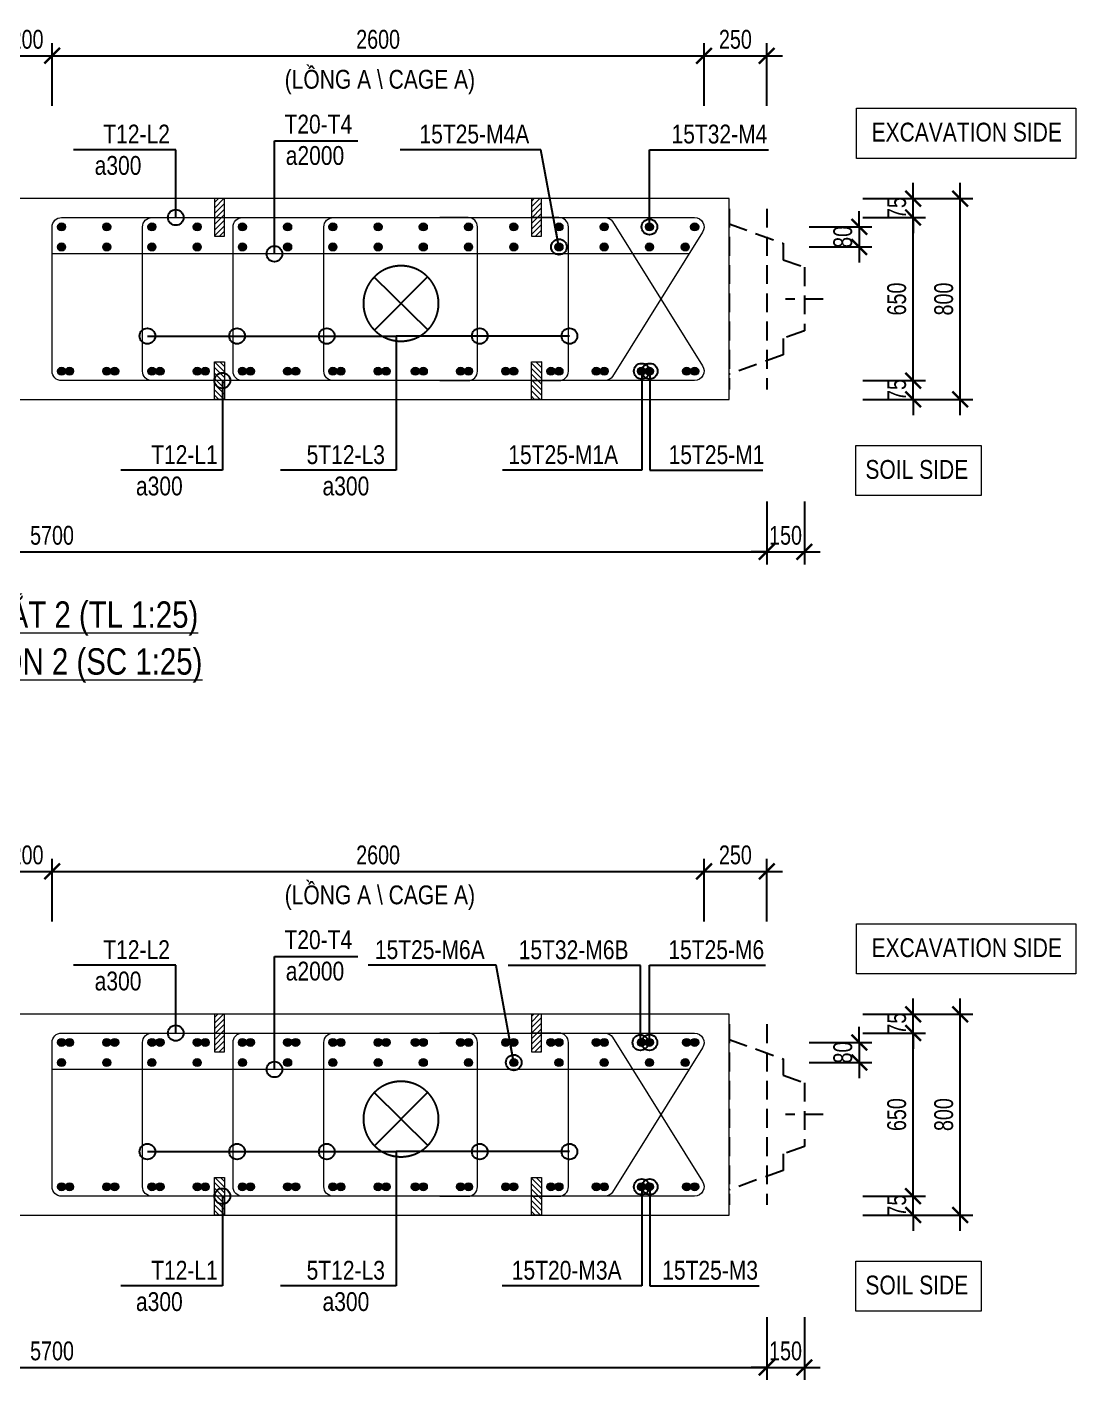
# Model space of a CAD drawing. Header units: millimetres. Extents: x 2746337 to 7547699, y -363432 to 15720.
# Drawn here: x 3677122 to 3693852, y -32744 to -11180 of the extents above; entities that cross this region are included whole.
import ezdxf
from ezdxf.enums import TextEntityAlignment as Align

# ---------------------------------------------------------------- set-up
doc = ezdxf.new("R2010")
doc.units = ezdxf.units.MM
doc.header["$LTSCALE"] = 1200
doc.header["$PDMODE"] = 3
doc.linetypes.add('CENTER', pattern=[2, 1.25, -0.25, 0.25, -0.25])
doc.linetypes.add('HIDDEN', pattern=[0.375, 0.25, -0.125])
for name, color, linetype, lineweight in [('5', 5, 'Continuous', 13), ('BOUND', 3, 'Continuous', 20), ('CWS', 8, 'HIDDEN', 9), ('ENOTE', 2, 'Continuous', 15), ('GRID', 74, 'CENTER', 15), ('K-THUOC', 1, 'Continuous', 18), ('LEADER', 8, 'Continuous', 9), ('MCT', 6, 'Continuous', 20), ('TEXTEN', 3, 'Continuous', 13), ('TEXTMA', 2, 'Continuous', 13), ('TEXTVN', 2, 'Continuous', 20), ('TIE', 4, 'Continuous', 13)]:
    doc.layers.add(name, color=color, linetype=linetype, lineweight=lineweight)
doc.layers.add('CDC.04.HIDDEN', color=8, linetype='HIDDEN')
doc.layers.add('MIE', color=5, linetype='HIDDEN')
doc.styles.add('DB_Arial', font='arial.ttf', dxfattribs={"width": 0.8})
doc.styles.add('SMTEXT', font='arial.ttf', dxfattribs={"width": 0.75})
doc.dimstyles.new('BSV25', dxfattribs={"dimtxt": 300, "dimasz": 250, "dimexe": 200, "dimexo": 0, "dimgap": 108, "dimtad": 1, "dimdec": 0, "dimlfac": 0.25, "dimdsep": 46, "dimtxsty": 'SMTEXT', "dimblk": 'ARCHTICK', "dimcen": 100, "dimdle": 250, "dimclrd": 256, "dimclre": 256, "dimclrt": 2, "dimadec": 0, "dimazin": 0, "dimtfac": 1, "dimtdec": 0, "dimtix": 1, "dimtmove": 2, "dimatfit": 3, "dimfxl": 800, "dimfxlon": 1, "dimtolj": 1, "dimtzin": 0, "dimarcsym": 0})

# ---------------------------------------------------------------- blocks, each defined once
blk = doc.blocks.new('cws800')
at = {"layer": 'CDC.04.HIDDEN'}
for p, q in [((-600, 1440), (-600, -1440)), ((0, 1440), (0, -1440))]:
    blk.add_line(p, q, dxfattribs=at)
for points in [[(0, 1200), (-860, 888), (-860, 627), (-1200, 507), (-1200, -507), (-860, -627), (-860, -888), (0, -1200)], [(-1500, 0), (-900, 0)]]:
    blk.add_lwpolyline(points, dxfattribs=at)
blk = doc.blocks.new('mct1')
at = {"lineweight": 9}
h = blk.add_hatch(color=256, dxfattribs=at)
h.dxf.hatch_style = 1
h.paths.add_polyline_path([(-16, 0, 1), (16, 0, 1)])
blk.add_circle((0, 0), 16, dxfattribs=at)
blk = doc.blocks.new('_ArchTick')
at = {"color": 0, "linetype": 'ByBlock', "const_width": 0.15}
blk.add_lwpolyline([(-0.5, -0.5), (0.5, 0.5)], dxfattribs=at)
blk = doc.blocks.new('*D2589')
at = {"layer": 'Defpoints', "color": 0, "transparency": 16777216}
for p in [(3688320, -13915), (3692005, -13915), (3688320, -17115)]:
    blk.add_point(p, dxfattribs=at)
at = {"layer": 'K-THUOC', "lineweight": -2, "transparency": 16777216}
for p, q in [((3692005, -17365), (3692005, -13665)), ((3691205, -13915), (3692205, -13915)), ((3691205, -17115), (3692205, -17115))]:
    blk.add_line(p, q, dxfattribs=at)
at = {"layer": 'K-THUOC', "lineweight": -2, "transparency": 16777216, "xscale": 250, "yscale": 250, "zscale": 250}
for p, rotation in [((3692005, -13915), 90), ((3692005, -17115), 270)]:
    blk.add_blockref('_ArchTick', p, dxfattribs=dict(at, rotation=rotation))
at = {"layer": 'K-THUOC', "color": 2, "transparency": 16777216, "insert": (3691744, -15515), "char_height": 300, "attachment_point": 5, "rotation": 90, "style": 'SMTEXT'}
blk.add_mtext('\\A1;800', dxfattribs=at)
blk = doc.blocks.new('*D2590')
at = {"layer": 'Defpoints', "color": 0, "transparency": 16777216}
for p in [(3688320, -16815), (3691255, -16815), (3688320, -17115)]:
    blk.add_point(p, dxfattribs=at)
at = {"layer": 'K-THUOC', "lineweight": -2, "transparency": 16777216}
for p, q in [((3691255, -16815), (3691255, -16565)), ((3690455, -16815), (3691455, -16815)), ((3691255, -17115), (3691255, -16815)), ((3690455, -17115), (3691455, -17115)), ((3691255, -17115), (3691255, -17365))]:
    blk.add_line(p, q, dxfattribs=at)
at = {"layer": 'K-THUOC', "lineweight": -2, "transparency": 16777216, "xscale": 250, "yscale": 250, "zscale": 250}
for p, rotation in [((3691255, -16815), 270), ((3691255, -17115), 90)]:
    blk.add_blockref('_ArchTick', p, dxfattribs=dict(at, rotation=rotation))
at = {"layer": 'K-THUOC', "color": 2, "transparency": 16777216, "insert": (3690994, -16965), "char_height": 300, "attachment_point": 5, "rotation": 90, "style": 'SMTEXT'}
blk.add_mtext('\\A1;75', dxfattribs=at)
blk = doc.blocks.new('*D2591')
at = {"layer": 'Defpoints', "color": 0, "transparency": 16777216}
for p in [(3688320, -14215), (3691255, -14215), (3688320, -16815)]:
    blk.add_point(p, dxfattribs=at)
at = {"layer": 'K-THUOC', "lineweight": -2, "transparency": 16777216}
for p, q in [((3691255, -17065), (3691255, -13965)), ((3690455, -14215), (3691455, -14215)), ((3690455, -16815), (3691455, -16815))]:
    blk.add_line(p, q, dxfattribs=at)
at = {"layer": 'K-THUOC', "lineweight": -2, "transparency": 16777216, "xscale": 250, "yscale": 250, "zscale": 250}
for p, rotation in [((3691255, -14215), 90), ((3691255, -16815), 270)]:
    blk.add_blockref('_ArchTick', p, dxfattribs=dict(at, rotation=rotation))
at = {"layer": 'K-THUOC', "color": 2, "transparency": 16777216, "insert": (3690994, -15515), "char_height": 300, "attachment_point": 5, "rotation": 90, "style": 'SMTEXT'}
blk.add_mtext('\\A1;650', dxfattribs=at)
blk = doc.blocks.new('*D2592')
at = {"layer": 'Defpoints', "color": 0, "transparency": 16777216}
for p in [(3688320, -13915), (3691255, -13915), (3688320, -14215)]:
    blk.add_point(p, dxfattribs=at)
at = {"layer": 'K-THUOC', "lineweight": -2, "transparency": 16777216}
for p, q in [((3691255, -13915), (3691255, -13665)), ((3690455, -13915), (3691455, -13915)), ((3691255, -14215), (3691255, -13915)), ((3690455, -14215), (3691455, -14215)), ((3691255, -14215), (3691255, -14465))]:
    blk.add_line(p, q, dxfattribs=at)
at = {"layer": 'K-THUOC', "lineweight": -2, "transparency": 16777216, "xscale": 250, "yscale": 250, "zscale": 250}
for p, rotation in [((3691255, -13915), 270), ((3691255, -14215), 90)]:
    blk.add_blockref('_ArchTick', p, dxfattribs=dict(at, rotation=rotation))
at = {"layer": 'K-THUOC', "color": 2, "transparency": 16777216, "insert": (3690994, -14065), "char_height": 300, "attachment_point": 5, "rotation": 90, "style": 'SMTEXT'}
blk.add_mtext('\\A1;75', dxfattribs=at)
blk = doc.blocks.new('sp')
at = {"layer": '5', "lineweight": 20}
h = blk.add_hatch(dxfattribs=at)
h.set_pattern_fill('ANSI31', color=256, scale=500)
h.set_pattern_definition([(45, (0, 0), (-44.194, 44.194), [])])
h.paths.add_polyline_path([(80, 300), (-80, 300), (-80, -300), (80, -300)])
blk.add_lwpolyline([(-80, -300), (80, -300), (80, 300), (-80, 300)], close=True, dxfattribs=at)
blk = doc.blocks.new('tremie')
at = {"layer": 'MIE', "color": 74, "ltscale": 1000}
for p, q in [((424, -424), (-424, 424)), ((424, 424), (-424, -424))]:
    blk.add_line(p, q, dxfattribs=at)
at = {"layer": 'MIE', "ltscale": 500}
blk.add_circle((0, 0), 600, dxfattribs=at)
blk = doc.blocks.new('*D2596')
at = {"layer": 'Defpoints', "color": 0, "transparency": 16777216}
for p in [(3677522, -11638), (3676722, -14365), (3677522, -14365)]:
    blk.add_point(p, dxfattribs=at)
at = {"layer": 'K-THUOC', "lineweight": -2, "transparency": 16777216}
for p, q in [((3676472, -11638), (3677772, -11638)), ((3676722, -12438), (3676722, -11438)), ((3677522, -12438), (3677522, -11438))]:
    blk.add_line(p, q, dxfattribs=at)
at = {"layer": 'K-THUOC', "lineweight": -2, "transparency": 16777216, "xscale": 250, "yscale": 250, "zscale": 250, "rotation": 180}
blk.add_blockref('_ArchTick', (3676722, -11638), dxfattribs=at)
at = {"layer": 'K-THUOC', "lineweight": -2, "transparency": 16777216, "xscale": 250, "yscale": 250, "zscale": 250}
blk.add_blockref('_ArchTick', (3677522, -11638), dxfattribs=at)
at = {"layer": 'K-THUOC', "color": 2, "transparency": 16777216, "insert": (3677122, -11377), "char_height": 300, "attachment_point": 5, "style": 'SMTEXT'}
blk.add_mtext('\\A1;200', dxfattribs=at)
blk = doc.blocks.new('*D2597')
at = {"layer": 'Defpoints', "color": 0, "transparency": 16777216}
for p in [(3687920, -11638), (3677522, -14365), (3687920, -14365)]:
    blk.add_point(p, dxfattribs=at)
at = {"layer": 'K-THUOC', "lineweight": -2, "transparency": 16777216}
for p, q in [((3677272, -11638), (3688170, -11638)), ((3677522, -12438), (3677522, -11438)), ((3687920, -12438), (3687920, -11438))]:
    blk.add_line(p, q, dxfattribs=at)
at = {"layer": 'K-THUOC', "lineweight": -2, "transparency": 16777216, "xscale": 250, "yscale": 250, "zscale": 250, "rotation": 180}
blk.add_blockref('_ArchTick', (3677522, -11638), dxfattribs=at)
at = {"layer": 'K-THUOC', "lineweight": -2, "transparency": 16777216, "xscale": 250, "yscale": 250, "zscale": 250}
blk.add_blockref('_ArchTick', (3687920, -11638), dxfattribs=at)
at = {"layer": 'K-THUOC', "color": 2, "transparency": 16777216, "insert": (3682721, -11377), "char_height": 300, "attachment_point": 5, "style": 'SMTEXT'}
blk.add_mtext('\\A1;2600', dxfattribs=at)
blk = doc.blocks.new('*D2598')
at = {"layer": 'Defpoints', "color": 0, "transparency": 16777216}
for p in [(3688920, -11638), (3688920, -14075), (3687920, -14365)]:
    blk.add_point(p, dxfattribs=at)
at = {"layer": 'K-THUOC', "lineweight": -2, "transparency": 16777216}
for p, q in [((3687670, -11638), (3689170, -11638)), ((3687920, -12438), (3687920, -11438)), ((3688920, -12438), (3688920, -11438))]:
    blk.add_line(p, q, dxfattribs=at)
at = {"layer": 'K-THUOC', "lineweight": -2, "transparency": 16777216, "xscale": 250, "yscale": 250, "zscale": 250, "rotation": 180}
blk.add_blockref('_ArchTick', (3687920, -11638), dxfattribs=at)
at = {"layer": 'K-THUOC', "lineweight": -2, "transparency": 16777216, "xscale": 250, "yscale": 250, "zscale": 250}
blk.add_blockref('_ArchTick', (3688920, -11638), dxfattribs=at)
at = {"layer": 'K-THUOC', "color": 2, "transparency": 16777216, "insert": (3688420, -11377), "char_height": 300, "attachment_point": 5, "style": 'SMTEXT'}
blk.add_mtext('\\A1;250', dxfattribs=at)
blk = doc.blocks.new('*D2599')
at = {"layer": 'Defpoints', "color": 0, "transparency": 16777216}
for p in [(3688920, -16956), (3666120, -19160), (3688920, -19544)]:
    blk.add_point(p, dxfattribs=at)
at = {"layer": 'K-THUOC', "lineweight": -2, "transparency": 16777216}
for p, q in [((3688920, -18744), (3688920, -19744)), ((3666120, -19160), (3666120, -19744)), ((3665870, -19544), (3689170, -19544))]:
    blk.add_line(p, q, dxfattribs=at)
at = {"layer": 'K-THUOC', "lineweight": -2, "transparency": 16777216, "xscale": 250, "yscale": 250, "zscale": 250, "rotation": 180}
blk.add_blockref('_ArchTick', (3666120, -19544), dxfattribs=at)
at = {"layer": 'K-THUOC', "lineweight": -2, "transparency": 16777216, "xscale": 250, "yscale": 250, "zscale": 250}
blk.add_blockref('_ArchTick', (3688920, -19544), dxfattribs=at)
at = {"layer": 'K-THUOC', "color": 2, "transparency": 16777216, "insert": (3677520, -19283), "char_height": 300, "attachment_point": 5, "style": 'SMTEXT'}
blk.add_mtext('\\A1;5700', dxfattribs=at)
blk = doc.blocks.new('*D2600')
at = {"layer": 'Defpoints', "color": 0, "transparency": 16777216}
for p in [(3689520, -16022), (3688920, -16956), (3689520, -19544)]:
    blk.add_point(p, dxfattribs=at)
at = {"layer": 'K-THUOC', "lineweight": -2, "transparency": 16777216}
for p, q in [((3688920, -18744), (3688920, -19744)), ((3689520, -18744), (3689520, -19744)), ((3688920, -19544), (3688670, -19544)), ((3688920, -19544), (3689520, -19544)), ((3689520, -19544), (3689770, -19544))]:
    blk.add_line(p, q, dxfattribs=at)
at = {"layer": 'K-THUOC', "lineweight": -2, "transparency": 16777216, "xscale": 250, "yscale": 250, "zscale": 250}
blk.add_blockref('_ArchTick', (3688920, -19544), dxfattribs=at)
at = {"layer": 'K-THUOC', "lineweight": -2, "transparency": 16777216, "xscale": 250, "yscale": 250, "zscale": 250, "rotation": 180}
blk.add_blockref('_ArchTick', (3689520, -19544), dxfattribs=at)
at = {"layer": 'K-THUOC', "color": 2, "transparency": 16777216, "insert": (3689220, -19283), "char_height": 300, "attachment_point": 5, "style": 'SMTEXT'}
blk.add_mtext('\\A1;150', dxfattribs=at)
blk = doc.blocks.new('*D2601')
at = {"layer": 'Defpoints', "color": 0, "transparency": 16777216}
for p in [(3688320, -26915), (3692005, -26915), (3688320, -30115)]:
    blk.add_point(p, dxfattribs=at)
at = {"layer": 'K-THUOC', "lineweight": -2, "transparency": 16777216}
for p, q in [((3692005, -30365), (3692005, -26665)), ((3691205, -26915), (3692205, -26915)), ((3691205, -30115), (3692205, -30115))]:
    blk.add_line(p, q, dxfattribs=at)
at = {"layer": 'K-THUOC', "lineweight": -2, "transparency": 16777216, "xscale": 250, "yscale": 250, "zscale": 250}
for p, rotation in [((3692005, -26915), 90), ((3692005, -30115), 270)]:
    blk.add_blockref('_ArchTick', p, dxfattribs=dict(at, rotation=rotation))
at = {"layer": 'K-THUOC', "color": 2, "transparency": 16777216, "insert": (3691744, -28515), "char_height": 300, "attachment_point": 5, "rotation": 90, "style": 'SMTEXT'}
blk.add_mtext('\\A1;800', dxfattribs=at)
blk = doc.blocks.new('*D2602')
at = {"layer": 'Defpoints', "color": 0, "transparency": 16777216}
for p in [(3688320, -29815), (3691255, -29815), (3688320, -30115)]:
    blk.add_point(p, dxfattribs=at)
at = {"layer": 'K-THUOC', "lineweight": -2, "transparency": 16777216}
for p, q in [((3691255, -29815), (3691255, -29565)), ((3690455, -29815), (3691455, -29815)), ((3691255, -30115), (3691255, -29815)), ((3690455, -30115), (3691455, -30115)), ((3691255, -30115), (3691255, -30365))]:
    blk.add_line(p, q, dxfattribs=at)
at = {"layer": 'K-THUOC', "lineweight": -2, "transparency": 16777216, "xscale": 250, "yscale": 250, "zscale": 250}
for p, rotation in [((3691255, -29815), 270), ((3691255, -30115), 90)]:
    blk.add_blockref('_ArchTick', p, dxfattribs=dict(at, rotation=rotation))
at = {"layer": 'K-THUOC', "color": 2, "transparency": 16777216, "insert": (3690994, -29965), "char_height": 300, "attachment_point": 5, "rotation": 90, "style": 'SMTEXT'}
blk.add_mtext('\\A1;75', dxfattribs=at)
blk = doc.blocks.new('*D2603')
at = {"layer": 'Defpoints', "color": 0, "transparency": 16777216}
for p in [(3688320, -27215), (3691255, -27215), (3688320, -29815)]:
    blk.add_point(p, dxfattribs=at)
at = {"layer": 'K-THUOC', "lineweight": -2, "transparency": 16777216}
for p, q in [((3691255, -30065), (3691255, -26965)), ((3690455, -27215), (3691455, -27215)), ((3690455, -29815), (3691455, -29815))]:
    blk.add_line(p, q, dxfattribs=at)
at = {"layer": 'K-THUOC', "lineweight": -2, "transparency": 16777216, "xscale": 250, "yscale": 250, "zscale": 250}
for p, rotation in [((3691255, -27215), 90), ((3691255, -29815), 270)]:
    blk.add_blockref('_ArchTick', p, dxfattribs=dict(at, rotation=rotation))
at = {"layer": 'K-THUOC', "color": 2, "transparency": 16777216, "insert": (3690994, -28515), "char_height": 300, "attachment_point": 5, "rotation": 90, "style": 'SMTEXT'}
blk.add_mtext('\\A1;650', dxfattribs=at)
blk = doc.blocks.new('*D2604')
at = {"layer": 'Defpoints', "color": 0, "transparency": 16777216}
for p in [(3688320, -26915), (3691255, -26915), (3688320, -27215)]:
    blk.add_point(p, dxfattribs=at)
at = {"layer": 'K-THUOC', "lineweight": -2, "transparency": 16777216}
for p, q in [((3691255, -26915), (3691255, -26665)), ((3690455, -26915), (3691455, -26915)), ((3691255, -27215), (3691255, -26915)), ((3690455, -27215), (3691455, -27215)), ((3691255, -27215), (3691255, -27465))]:
    blk.add_line(p, q, dxfattribs=at)
at = {"layer": 'K-THUOC', "lineweight": -2, "transparency": 16777216, "xscale": 250, "yscale": 250, "zscale": 250}
for p, rotation in [((3691255, -26915), 270), ((3691255, -27215), 90)]:
    blk.add_blockref('_ArchTick', p, dxfattribs=dict(at, rotation=rotation))
at = {"layer": 'K-THUOC', "color": 2, "transparency": 16777216, "insert": (3690994, -27065), "char_height": 300, "attachment_point": 5, "rotation": 90, "style": 'SMTEXT'}
blk.add_mtext('\\A1;75', dxfattribs=at)
blk = doc.blocks.new('*D2608')
at = {"layer": 'Defpoints', "color": 0, "transparency": 16777216}
for p in [(3677522, -24638), (3676722, -27365), (3677522, -27365)]:
    blk.add_point(p, dxfattribs=at)
at = {"layer": 'K-THUOC', "lineweight": -2, "transparency": 16777216}
for p, q in [((3676722, -25438), (3676722, -24438)), ((3677522, -25438), (3677522, -24438)), ((3676472, -24638), (3677772, -24638))]:
    blk.add_line(p, q, dxfattribs=at)
at = {"layer": 'K-THUOC', "lineweight": -2, "transparency": 16777216, "xscale": 250, "yscale": 250, "zscale": 250, "rotation": 180}
blk.add_blockref('_ArchTick', (3676722, -24638), dxfattribs=at)
at = {"layer": 'K-THUOC', "lineweight": -2, "transparency": 16777216, "xscale": 250, "yscale": 250, "zscale": 250}
blk.add_blockref('_ArchTick', (3677522, -24638), dxfattribs=at)
at = {"layer": 'K-THUOC', "color": 2, "transparency": 16777216, "insert": (3677122, -24377), "char_height": 300, "attachment_point": 5, "style": 'SMTEXT'}
blk.add_mtext('\\A1;200', dxfattribs=at)
blk = doc.blocks.new('*D2609')
at = {"layer": 'Defpoints', "color": 0, "transparency": 16777216}
for p in [(3687920, -24638), (3677522, -27365), (3687920, -27365)]:
    blk.add_point(p, dxfattribs=at)
at = {"layer": 'K-THUOC', "lineweight": -2, "transparency": 16777216}
for p, q in [((3677522, -25438), (3677522, -24438)), ((3687920, -25438), (3687920, -24438)), ((3677272, -24638), (3688170, -24638))]:
    blk.add_line(p, q, dxfattribs=at)
at = {"layer": 'K-THUOC', "lineweight": -2, "transparency": 16777216, "xscale": 250, "yscale": 250, "zscale": 250, "rotation": 180}
blk.add_blockref('_ArchTick', (3677522, -24638), dxfattribs=at)
at = {"layer": 'K-THUOC', "lineweight": -2, "transparency": 16777216, "xscale": 250, "yscale": 250, "zscale": 250}
blk.add_blockref('_ArchTick', (3687920, -24638), dxfattribs=at)
at = {"layer": 'K-THUOC', "color": 2, "transparency": 16777216, "insert": (3682721, -24377), "char_height": 300, "attachment_point": 5, "style": 'SMTEXT'}
blk.add_mtext('\\A1;2600', dxfattribs=at)
blk = doc.blocks.new('*D2610')
at = {"layer": 'Defpoints', "color": 0, "transparency": 16777216}
for p in [(3688920, -24638), (3688920, -27075), (3687920, -27365)]:
    blk.add_point(p, dxfattribs=at)
at = {"layer": 'K-THUOC', "lineweight": -2, "transparency": 16777216}
for p, q in [((3687920, -25438), (3687920, -24438)), ((3688920, -25438), (3688920, -24438)), ((3687670, -24638), (3689170, -24638))]:
    blk.add_line(p, q, dxfattribs=at)
at = {"layer": 'K-THUOC', "lineweight": -2, "transparency": 16777216, "xscale": 250, "yscale": 250, "zscale": 250, "rotation": 180}
blk.add_blockref('_ArchTick', (3687920, -24638), dxfattribs=at)
at = {"layer": 'K-THUOC', "lineweight": -2, "transparency": 16777216, "xscale": 250, "yscale": 250, "zscale": 250}
blk.add_blockref('_ArchTick', (3688920, -24638), dxfattribs=at)
at = {"layer": 'K-THUOC', "color": 2, "transparency": 16777216, "insert": (3688420, -24377), "char_height": 300, "attachment_point": 5, "style": 'SMTEXT'}
blk.add_mtext('\\A1;250', dxfattribs=at)
blk = doc.blocks.new('*D2611')
at = {"layer": 'Defpoints', "color": 0, "transparency": 16777216}
for p in [(3688920, -29956), (3666120, -32160), (3688920, -32544)]:
    blk.add_point(p, dxfattribs=at)
at = {"layer": 'K-THUOC', "lineweight": -2, "transparency": 16777216}
for p, q in [((3688920, -31744), (3688920, -32744)), ((3666120, -32160), (3666120, -32744)), ((3665870, -32544), (3689170, -32544))]:
    blk.add_line(p, q, dxfattribs=at)
at = {"layer": 'K-THUOC', "lineweight": -2, "transparency": 16777216, "xscale": 250, "yscale": 250, "zscale": 250, "rotation": 180}
blk.add_blockref('_ArchTick', (3666120, -32544), dxfattribs=at)
at = {"layer": 'K-THUOC', "lineweight": -2, "transparency": 16777216, "xscale": 250, "yscale": 250, "zscale": 250}
blk.add_blockref('_ArchTick', (3688920, -32544), dxfattribs=at)
at = {"layer": 'K-THUOC', "color": 2, "transparency": 16777216, "insert": (3677520, -32283), "char_height": 300, "attachment_point": 5, "style": 'SMTEXT'}
blk.add_mtext('\\A1;5700', dxfattribs=at)
blk = doc.blocks.new('*D2612')
at = {"layer": 'Defpoints', "color": 0, "transparency": 16777216}
for p in [(3689520, -29022), (3688920, -29956), (3689520, -32544)]:
    blk.add_point(p, dxfattribs=at)
at = {"layer": 'K-THUOC', "lineweight": -2, "transparency": 16777216}
for p, q in [((3688920, -31744), (3688920, -32744)), ((3689520, -31744), (3689520, -32744)), ((3688920, -32544), (3688670, -32544)), ((3688920, -32544), (3689520, -32544)), ((3689520, -32544), (3689770, -32544))]:
    blk.add_line(p, q, dxfattribs=at)
at = {"layer": 'K-THUOC', "lineweight": -2, "transparency": 16777216, "xscale": 250, "yscale": 250, "zscale": 250}
blk.add_blockref('_ArchTick', (3688920, -32544), dxfattribs=at)
at = {"layer": 'K-THUOC', "lineweight": -2, "transparency": 16777216, "xscale": 250, "yscale": 250, "zscale": 250, "rotation": 180}
blk.add_blockref('_ArchTick', (3689520, -32544), dxfattribs=at)
at = {"layer": 'K-THUOC', "color": 2, "transparency": 16777216, "insert": (3689220, -32283), "char_height": 300, "attachment_point": 5, "style": 'SMTEXT'}
blk.add_mtext('\\A1;150', dxfattribs=at)
blk = doc.blocks.new('*D2650')
at = {"layer": 'Defpoints', "color": 0, "transparency": 16777216}
for p in [(3687770, -14365), (3687620, -14685), (3690396, -14685)]:
    blk.add_point(p, dxfattribs=at)
at = {"layer": 'K-THUOC', "lineweight": -2, "transparency": 16777216}
for p, q in [((3690396, -14365), (3690396, -14115)), ((3689596, -14365), (3690596, -14365)), ((3690396, -14365), (3690396, -14685)), ((3689596, -14685), (3690596, -14685)), ((3690396, -14685), (3690396, -14935))]:
    blk.add_line(p, q, dxfattribs=at)
at = {"layer": 'K-THUOC', "lineweight": -2, "transparency": 16777216, "xscale": 250, "yscale": 250, "zscale": 250}
for p, rotation in [((3690396, -14365), 270), ((3690396, -14685), 90)]:
    blk.add_blockref('_ArchTick', p, dxfattribs=dict(at, rotation=rotation))
at = {"layer": 'K-THUOC', "color": 2, "transparency": 16777216, "insert": (3690134, -14525), "char_height": 300, "attachment_point": 5, "rotation": 90, "style": 'SMTEXT'}
blk.add_mtext('\\A1;80', dxfattribs=at)
blk = doc.blocks.new('*D2651')
at = {"layer": 'Defpoints', "color": 0, "transparency": 16777216}
for p in [(3687770, -27365), (3687620, -27685), (3690396, -27685)]:
    blk.add_point(p, dxfattribs=at)
at = {"layer": 'K-THUOC', "lineweight": -2, "transparency": 16777216}
for p, q in [((3690396, -27365), (3690396, -27115)), ((3689596, -27365), (3690596, -27365)), ((3690396, -27365), (3690396, -27685)), ((3689596, -27685), (3690596, -27685)), ((3690396, -27685), (3690396, -27935))]:
    blk.add_line(p, q, dxfattribs=at)
at = {"layer": 'K-THUOC', "lineweight": -2, "transparency": 16777216, "xscale": 250, "yscale": 250, "zscale": 250}
for p, rotation in [((3690396, -27365), 270), ((3690396, -27685), 90)]:
    blk.add_blockref('_ArchTick', p, dxfattribs=dict(at, rotation=rotation))
at = {"layer": 'K-THUOC', "color": 2, "transparency": 16777216, "insert": (3690134, -27525), "char_height": 300, "attachment_point": 5, "rotation": 90, "style": 'SMTEXT'}
blk.add_mtext('\\A1;80', dxfattribs=at)

msp = doc.modelspace()

# ---------------------------------------------------------------- linework, layer by layer
at = {"layer": 'BOUND'}
for points in [[(3688320.3, -13915.3), (3665520.3, -13915.3), (3665520.3, -17115.3), (3688320.3, -17115.3)], [(3688320.3, -26915.3), (3665520.3, -26915.3), (3665520.3, -30115.3), (3688320.3, -30115.3)]]:
    msp.add_lwpolyline(points, close=True, dxfattribs=at)
at = {"layer": 'ENOTE'}
for points in [[(3690352.3, -12472.8), (3693852.3, -12472.8), (3693852.3, -13272.8), (3690352.3, -13272.8)], [(3690341.7, -17849.3), (3692341.7, -17849.3), (3692341.7, -18649.3), (3690341.7, -18649.3)], [(3690352.3, -25472.8), (3693852.3, -25472.8), (3693852.3, -26272.8), (3690352.3, -26272.8)], [(3690341.7, -30849.3), (3692341.7, -30849.3), (3692341.7, -31649.3), (3690341.7, -31649.3)]]:
    msp.add_lwpolyline(points, close=True, dxfattribs=at)
at = {"layer": 'TIE'}
for p, q in [((3687678.8, -14795.3), (3677521.5, -14795.3)), ((3687678.8, -27795.3), (3677521.5, -27795.3))]:
    msp.add_line(p, q, dxfattribs=at)
for points in [[(3686336.7, -14215.3, -0.2467092), (3686460.3, -14280.2), (3687893.8, -16580.2, -0.6042234), (3687770.3, -16815.3), (3677671.5, -16815.3, -0.4142136), (3677521.5, -16665.3), (3677521.5, -14365.3, -0.4142136), (3677671.5, -14215.3), (3687770.3, -14215.3, -0.6042234), (3687893.8, -14450.4), (3686460.3, -16750.4, -0.2467092), (3686336.7, -16815.3)], [(3679114.2, -16815.3, -0.4142136), (3678964.2, -16665.3), (3678964.2, -14365.3, -0.4142136), (3679114.2, -14215.3)], [(3680556.9, -16815.3, -0.4142136), (3680406.9, -16665.3), (3680406.9, -14365.3, -0.4142136), (3680556.9, -14215.3)], [(3682006.7, -16815.3, -0.4142136), (3681856.7, -16665.3), (3681856.7, -14365.3, -0.4142136), (3682006.7, -14215.3)], [(3683706.5, -16815.3), (3684156.5, -16815.3, 0.4142136), (3684306.5, -16665.3), (3684306.5, -14365.3, 0.4142136), (3684156.5, -14215.3), (3683706.5, -14215.3)], [(3685156.2, -16815.3), (3685606.2, -16815.3, 0.4142136), (3685756.2, -16665.3), (3685756.2, -14365.3, 0.4142136), (3685606.2, -14215.3), (3685156.2, -14215.3)], [(3686336.7, -27215.3, -0.2467092), (3686460.3, -27280.2), (3687893.8, -29580.2, -0.6042234), (3687770.3, -29815.3), (3677671.5, -29815.3, -0.4142136), (3677521.5, -29665.3), (3677521.5, -27365.3, -0.4142136), (3677671.5, -27215.3), (3687770.3, -27215.3, -0.6042234), (3687893.8, -27450.4), (3686460.3, -29750.4, -0.2467092), (3686336.7, -29815.3)], [(3679114.2, -29815.3, -0.4142136), (3678964.2, -29665.3), (3678964.2, -27365.3, -0.4142136), (3679114.2, -27215.3)], [(3680556.9, -29815.3, -0.4142136), (3680406.9, -29665.3), (3680406.9, -27365.3, -0.4142136), (3680556.9, -27215.3)], [(3682006.7, -29815.3, -0.4142136), (3681856.7, -29665.3), (3681856.7, -27365.3, -0.4142136), (3682006.7, -27215.3)], [(3683706.5, -29815.3), (3684156.5, -29815.3, 0.4142136), (3684306.5, -29665.3), (3684306.5, -27365.3, 0.4142136), (3684156.5, -27215.3), (3683706.5, -27215.3)], [(3685156.2, -29815.3), (3685606.2, -29815.3, 0.4142136), (3685756.2, -29665.3), (3685756.2, -27365.3, 0.4142136), (3685606.2, -27215.3), (3685156.2, -27215.3)]]:
    msp.add_lwpolyline(points, format="xyb", dxfattribs=at)

# ---------------------------------------------------------------- block references
at = {"layer": 'CWS', "xscale": -1}
for p in [(3688320.3, -15515.3), (3688320.3, -28515.3)]:
    msp.add_blockref('cws800', p, dxfattribs=at)
at = {"layer": 'ENOTE'}
for p in [(3680192.2, -14215.3), (3685247.6, -14215.3), (3680192.2, -27215.3), (3685247.6, -27215.3)]:
    msp.add_blockref('sp', p, dxfattribs=at)
at = {"layer": 'ENOTE', "xscale": -1, "rotation": 180}
for p in [(3680192.2, -16815.3), (3685247.6, -16815.3), (3680192.2, -29815.3), (3685247.6, -29815.3)]:
    msp.add_blockref('sp', p, dxfattribs=at)
at = {"layer": 'GRID', "xscale": -1, "rotation": 90.3275938441337}
for p in [(3683086.4, -15586.2), (3683086.4, -28586.2)]:
    msp.add_blockref('tremie', p, dxfattribs=at)
at = {"layer": 'MCT', "xscale": 4, "yscale": 4, "zscale": 4, "rotation": 180}
for p in [(3677671.5, -14365.3), (3678392.9, -14365.3), (3679114.2, -14365.3), (3679835.5, -14365.3), (3680556.9, -14365.3), (3681278.2, -14365.3), (3681999.6, -14365.3), (3682720.9, -14365.3), (3683442.2, -14365.3), (3684163.6, -14365.3), (3684884.9, -14365.3), (3685606.2, -14365.3), (3686327.6, -14365.3), (3687048.9, -14365.3), (3687770.3, -14365.3), (3677671.5, -14685.3), (3678392.9, -14685.3), (3679114.2, -14685.3), (3679835.5, -14685.3), (3680556.9, -14685.3), (3681278.2, -14685.3), (3681999.6, -14685.3), (3682720.9, -14685.3), (3683442.2, -14685.3), (3684163.6, -14685.3), (3684884.9, -14685.3), (3685606.2, -14685.3), (3686327.6, -14685.3), (3687048.9, -14685.3), (3687620.3, -14685.3), (3677671.5, -16665.3), (3677799.5, -16665.3), (3678392.9, -16665.3), (3678520.9, -16665.3), (3679114.2, -16665.3), (3679242.2, -16665.3), (3679835.5, -16665.3), (3679963.5, -16665.3), (3680556.9, -16665.3), (3680684.9, -16665.3), (3681278.2, -16665.3), (3681406.2, -16665.3), (3681999.6, -16665.3), (3682127.6, -16665.3), (3682720.9, -16665.3), (3682848.9, -16665.3), (3683314.2, -16665.3), (3683442.2, -16665.3), (3684035.6, -16665.3), (3684163.6, -16665.3), (3684756.9, -16665.3), (3684884.9, -16665.3), (3685478.2, -16665.3), (3685606.2, -16665.3), (3686199.6, -16665.3), (3686327.6, -16665.3), (3686920.9, -16665.3), (3687048.9, -16665.3), (3687642.3, -16665.3), (3687770.3, -16665.3), (3677671.5, -27365.3), (3677799.5, -27365.3), (3678392.9, -27365.3), (3678520.9, -27365.3), (3679114.2, -27365.3), (3679242.2, -27365.3), (3679835.5, -27365.3), (3679963.5, -27365.3), (3680556.9, -27365.3), (3680684.9, -27365.3), (3681278.2, -27365.3), (3681406.2, -27365.3), (3681999.6, -27365.3), (3682127.6, -27365.3), (3682720.9, -27365.3), (3682848.9, -27365.3), (3683314.2, -27365.3), (3683442.2, -27365.3), (3684035.6, -27365.3), (3684163.6, -27365.3), (3684756.9, -27365.3), (3684884.9, -27365.3), (3685478.2, -27365.3), (3685606.2, -27365.3), (3686199.6, -27365.3), (3686327.6, -27365.3), (3686920.9, -27365.3), (3687048.9, -27365.3), (3687642.3, -27365.3), (3687770.3, -27365.3), (3677671.5, -27685.3), (3678392.9, -27685.3), (3679114.2, -27685.3), (3679835.5, -27685.3), (3680556.9, -27685.3), (3681278.2, -27685.3), (3681999.6, -27685.3), (3682720.9, -27685.3), (3683442.2, -27685.3), (3684163.6, -27685.3), (3684884.9, -27685.3), (3685606.2, -27685.3), (3686327.6, -27685.3), (3687048.9, -27685.3), (3687620.3, -27685.3), (3677671.5, -29665.3), (3677799.5, -29665.3), (3678392.9, -29665.3), (3678520.9, -29665.3), (3679114.2, -29665.3), (3679242.2, -29665.3), (3679835.5, -29665.3), (3679963.5, -29665.3), (3680556.9, -29665.3), (3680684.9, -29665.3), (3681278.2, -29665.3), (3681406.2, -29665.3), (3681999.6, -29665.3), (3682127.6, -29665.3), (3682720.9, -29665.3), (3682848.9, -29665.3), (3683314.2, -29665.3), (3683442.2, -29665.3), (3684035.6, -29665.3), (3684163.6, -29665.3), (3684756.9, -29665.3), (3684884.9, -29665.3), (3685478.2, -29665.3), (3685606.2, -29665.3), (3686199.6, -29665.3), (3686327.6, -29665.3), (3686920.9, -29665.3), (3687048.9, -29665.3), (3687642.3, -29665.3), (3687770.3, -29665.3)]:
    msp.add_blockref('mct1', p, dxfattribs=at)

# ---------------------------------------------------------------- texts
at = {"layer": 'TEXTEN', "style": 'DB_Arial', "width": 0.8}
for s, p in [('T20-T4', (3682308.2, -12877.2)), ('T12-L2', (3679400.1, -13035.3)), ('T12-L1', (3680163.8, -18145.3)), ('5T12-L3', (3682829.6, -18145.3)), ('a300', (3682580.8, -18645.3)), ('T20-T4', (3682308.2, -25877.2)), ('T12-L2', (3679400.1, -26035.3)), ('T12-L1', (3680163.8, -31145.3)), ('5T12-L3', (3682829.6, -31145.3)), ('a300', (3682580.8, -31645.3))]:
    msp.add_text(s, height=300, dxfattribs=at).set_placement(p, align=Align.RIGHT)
for s, p in [('a2000', (3681248.3, -13377.2)), ('a300', (3678200.1, -13535.3)), ('a300', (3678858.8, -18645.3)), ('a2000', (3681248.3, -26377.2)), ('a300', (3678200.1, -26535.3)), ('a300', (3678858.8, -31645.3))]:
    msp.add_text(s, height=300, dxfattribs=at).set_placement(p)
at = {"layer": 'TEXTMA', "style": 'DB_Arial', "width": 0.8}
for s, p in [('15T25-M4A', (3683381.1, -13035.3)), ('15T32-M4', (3687401.4, -13035.3)), ('15T25-M1A', (3684798.4, -18145.3)), ('15T25-M1', (3687355.2, -18145.3)), ('15T25-M6A', (3682669.8, -26035.3)), ('15T32-M6B', (3684963.9, -26037.5)), ('15T25-M6', (3687351.1, -26035.3)), ('15T20-M3A', (3684853.5, -31145.3)), ('15T25-M3', (3687252.6, -31145.3))]:
    msp.add_text(s, height=300, dxfattribs=at).set_placement(p)
at = {"layer": 'TEXTVN', "style": 'DB_Arial', "width": 0.8}
for p in [(3681231.4, -12162.3), (3681231.4, -25162.3)]:
    msp.add_text('(LỒNG A \\ CAGE A)', height=300, rotation=360, dxfattribs=at).set_placement(p)
for p in [(3690591.5, -13004.4), (3690591.5, -26004.4)]:
    msp.add_text('EXCAVATION SIDE', height=300, dxfattribs=at).set_placement(p)
for p in [(3692133.8, -18381), (3692133.8, -31381)]:
    msp.add_text('SOIL SIDE', height=300, dxfattribs=at).set_placement(p, align=Align.RIGHT)
for s, p in [('%%UMẶT CẮT 2 (TL 1:25)', (3677610.3, -20544)), ('%%USECTION 2 (SC 1:25)', (3677610.3, -21344))]:
    msp.add_text(s, height=420, rotation=360, dxfattribs=at).set_placement(p, align=Align.MIDDLE)

# ---------------------------------------------------------------- dimensions: what is measured, and where the dimension line sits
at = {"layer": 'K-THUOC'}
for base, p1, p2, picture, middle in [((3677521.5, -11638.1), (3676721.5, -14365.3), (3677521.5, -14365.3), '*D2596', (3677121.5, -11376.9)), ((3687920.3, -11638.1), (3677521.5, -14365.3), (3687920.3, -14365.3), '*D2597', (3682720.9, -11376.9)), ((3688920.3, -11638.1), (3687920.3, -14365.3), (3688920.3, -14075.1), '*D2598', (3688420.3, -11376.9)), ((3689520.3, -19544), (3688920.3, -16955.5), (3689520.3, -16022.5), '*D2600', (3689220.3, -19282.8)), ((3688920.3, -19544), (3666120.3, -19160.2), (3688920.3, -16955.5), '*D2599', (3677520.3, -19282.8)), ((3677521.5, -24638.1), (3676721.5, -27365.3), (3677521.5, -27365.3), '*D2608', (3677121.5, -24376.9)), ((3687920.3, -24638.1), (3677521.5, -27365.3), (3687920.3, -27365.3), '*D2609', (3682720.9, -24376.9)), ((3688920.3, -24638.1), (3687920.3, -27365.3), (3688920.3, -27075.1), '*D2610', (3688420.3, -24376.9)), ((3689520.3, -32544), (3688920.3, -29955.5), (3689520.3, -29022.5), '*D2612', (3689220.3, -32282.8)), ((3688920.3, -32544), (3666120.3, -32160.2), (3688920.3, -29955.5), '*D2611', (3677520.3, -32282.8))]:
    dim = msp.add_linear_dim(base=base, p1=p1, p2=p2, dimstyle='BSV25', dxfattribs=at)
    dim.commit()
    dim.dimension.update_dxf_attribs({"geometry": picture, "text_midpoint": middle})
for base, p1, p2, picture, middle in [((3692004.7, -13915.3), (3688320.3, -17115.3), (3688320.3, -13915.3), '*D2589', (3691743.5, -15515.3)), ((3691254.7, -13915.3), (3688320.3, -14215.3), (3688320.3, -13915.3), '*D2592', (3690994.1, -14065.3)), ((3691254.7, -14215.3), (3688320.3, -16815.3), (3688320.3, -14215.3), '*D2591', (3690993.5, -15515.3)), ((3690395.6, -14685.3), (3687770.3, -14365.3), (3687620.3, -14685.3), '*D2650', (3690134.4, -14525.3)), ((3691254.7, -16815.3), (3688320.3, -17115.3), (3688320.3, -16815.3), '*D2590', (3690994.1, -16965.3)), ((3692004.7, -26915.3), (3688320.3, -30115.3), (3688320.3, -26915.3), '*D2601', (3691743.5, -28515.3)), ((3691254.7, -26915.3), (3688320.3, -27215.3), (3688320.3, -26915.3), '*D2604', (3690994.1, -27065.3)), ((3690395.6, -27685.3), (3687770.3, -27365.3), (3687620.3, -27685.3), '*D2651', (3690134.4, -27525.3)), ((3691254.7, -27215.3), (3688320.3, -29815.3), (3688320.3, -27215.3), '*D2603', (3690993.5, -28515.3)), ((3691254.7, -29815.3), (3688320.3, -30115.3), (3688320.3, -29815.3), '*D2602', (3690994.1, -29965.3))]:
    dim = msp.add_linear_dim(base=base, p1=p1, p2=p2, angle=90, dimstyle='BSV25', dxfattribs=at)
    dim.commit()
    dim.dimension.update_dxf_attribs({"geometry": picture, "text_midpoint": middle})

# ---------------------------------------------------------------- leaders
at = {"layer": 'LEADER'}
for points in [[(3679493.4, -14215.3), (3679493.4, -13135.3), (3677862.6, -13135.3)], [(3681067.6, -14795.3), (3681067.6, -12994.1), (3682397.6, -12994.1)], [(3685606.2, -14685.3), (3685316.9, -13135.3), (3683073.4, -13135.3)], [(3687049.8, -14365.3), (3687049.8, -13135.3), (3688949.8, -13135.3)], [(3679040.7, -16104.7), (3683008.2, -16104.7), (3683008.2, -18245.3), (3681164.8, -18245.3)], [(3680471.6, -16104.7), (3683008.2, -16104.7), (3683008.2, -18245.3), (3681164.8, -18245.3)], [(3681902.6, -16104.7), (3683008.2, -16104.7), (3683008.2, -18245.3), (3681164.8, -18245.3)], [(3685773.8, -16104.7), (3683008.2, -16104.7), (3683008.2, -18245.3), (3681164.8, -18245.3)], [(3684342.8, -16104.7), (3683008.2, -16104.7), (3683008.2, -18245.3), (3681164.8, -18245.3)], [(3686925.7, -16665.3), (3686925.7, -18245.3), (3684705.4, -18245.3)], [(3687053.7, -16665.3), (3687053.7, -18245.3), (3688858.2, -18245.3)], [(3680236.7, -16815.3), (3680236.7, -18245.3), (3678617.4, -18245.3)], [(3681067.6, -27795.3), (3681067.6, -25994.1), (3682397.6, -25994.1)], [(3679493.4, -27215.3), (3679493.4, -26135.3), (3677862.6, -26135.3)], [(3684884.9, -27685.3), (3684605.5, -26135.3), (3682562.2, -26135.3)], [(3686904.5, -27367.5), (3686904.5, -26137.5), (3684796.3, -26137.5)], [(3687049.8, -27365.3), (3687049.8, -26135.3), (3688900.3, -26135.3)], [(3679040.7, -29104.7), (3683008.2, -29104.7), (3683008.2, -31245.3), (3681164.8, -31245.3)], [(3680471.6, -29104.7), (3683008.2, -29104.7), (3683008.2, -31245.3), (3681164.8, -31245.3)], [(3681902.6, -29104.7), (3683008.2, -29104.7), (3683008.2, -31245.3), (3681164.8, -31245.3)], [(3685773.8, -29104.7), (3683008.2, -29104.7), (3683008.2, -31245.3), (3681164.8, -31245.3)], [(3684342.8, -29104.7), (3683008.2, -29104.7), (3683008.2, -31245.3), (3681164.8, -31245.3)], [(3686925.7, -29665.3), (3686925.7, -31245.3), (3684698.7, -31245.3)], [(3687053.7, -29665.3), (3687053.7, -31245.3), (3688801.9, -31245.3)], [(3680236.7, -29815.3), (3680236.7, -31245.3), (3678617.4, -31245.3)]]:
    msp.add_leader(points, dimstyle='BSV25', override={"dimldrblk": 'Origin'}, dxfattribs=at)

doc.saveas('drawing.dxf')
